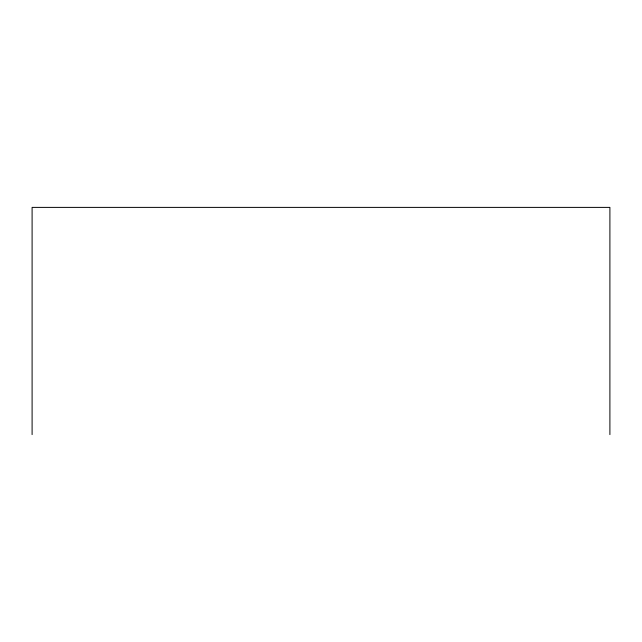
<?xml version="1.0" encoding="UTF-8"?>
<svg xmlns="http://www.w3.org/2000/svg" width="642" height="642" viewBox="0 0 642 642"><rect width="100%" height="100%" fill="white"/><g stroke="black" fill="none" stroke-linecap="round" stroke-linejoin="round"><path stroke-width="0.96" d="M609.9 434.61L609.9 207.39L32.1 207.39L32.1 434.61"/></g></svg>
